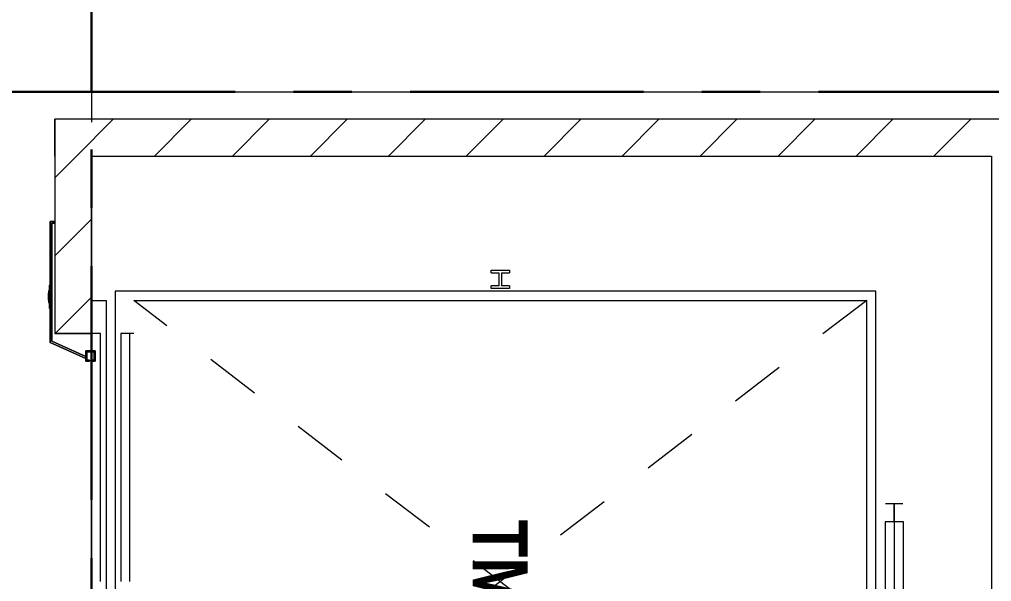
# Model space of a CAD drawing. Header units: millimetres. Extents: x -4000 to 187956, y -58990 to 162485.
# Drawn here: x 32608 to 37899, y 12785 to 15843 of the extents above; entities that cross this region are included whole.
import ezdxf

# ---------------------------------------------------------------- set-up
doc = ezdxf.new("R2010")
doc.units = ezdxf.units.MM
for name, pattern in [('Dash', [600, 300, -300]), ('Dash_2_', [635, 317.5, -317.5]), ('Grid Line', [2222.5, 1270, -317.5, 317.5, -317.5]), ('Grid Line 12_5mm', [2150, 1250, -300, 300, -300])]:
    doc.linetypes.add(name, pattern=pattern)
for name, color, linetype, lineweight in [('A-ANNO-NOTE', 131, 'Continuous', 9), ('A-DETL-GENF', 92, 'Continuous', 9), ('A-DOOR', 31, 'Continuous', 13), ('A-DOOR-HDLN', 31, 'Dash_2_', 13), ('A-WALL', 113, 'Continuous', 13), ('A-WALL-PATT', 111, 'Continuous', 13), ('S-GRID', 1, 'Continuous', 30)]:
    doc.layers.add(name, color=color, linetype=linetype, lineweight=lineweight)
doc.styles.add('Arial_B', font='arialbd.ttf', dxfattribs={"width": 0.8, "height": 300})
pattern_1 = [(45, (0, 0), (-212.132, 212.132), [])]

# ---------------------------------------------------------------- blocks, each defined once
blk = doc.blocks.new('VSC-THANG MÁY 2 - 2700-V705-0_000')
at = {"layer": 'A-DOOR', "lineweight": 9, "transparency": 33554534}
h = blk.add_hatch(color=256, dxfattribs=at)
h.paths.add_polyline_path([(1330.9, 85), (1330.9, 135), (1275, 135), (1275, 120), (1280, 120), (1280, 130), (1325.9, 130), (1325.9, 90), (1280, 90), (1280, 105), (1275, 105), (1275, 85)])
h.paths.add_polyline_path([(-1125, 120), (-1125, 135), (-1180.9, 135), (-1180.9, 85), (-1125, 85), (-1125, 105), (-1130, 105), (-1130, 90), (-1175.9, 90), (-1175.9, 130), (-1130, 130), (-1130, 120)])
at = {"layer": 'A-DOOR', "lineweight": 9}
h = blk.add_hatch(dxfattribs=at)
h.set_pattern_fill('FP_23', color=256, style=0, pattern_type=2)
h.set_pattern_definition([(135, (12859.95, -32885), (-449.013, -449.013), []), (135, (12859.95, -32726.25), (-898.026, 6e-14), []), (135, (12859.95, -33043.75), (-898.026, 6e-14), [])])
h.paths.add_polyline_path([(1275, 113), (1275, 115), (75, 115), (75, 113), (427.6, 113)])
h.paths.add_polyline_path([(74.2, 113), (74.2, 115), (-1125, 115), (-1125, 113), (-740.4, 113)])
at = {"layer": 'A-DETL-GENF', "color": 250}
for p, q in [((-1620, 2390), (-1605, 2390)), ((-1620, 2290), (-1620, 2390)), ((-1605, 2347.5), (-1605, 2390)), ((-1535, 2390), (-1535, 2347.5)), ((-1535, 2390), (-1520, 2390)), ((-1520, 2390), (-1520, 2290)), ((-1605, 2347.5), (-1535, 2347.5)), ((-1605, 2290), (-1605, 2332.5)), ((-1605, 2332.5), (-1535, 2332.5)), ((-1535, 2332.5), (-1535, 2290)), ((-1605, 2290), (-1620, 2290)), ((-1520, 2290), (-1535, 2290))]:
    blk.add_line(p, q, dxfattribs=at)
at = {"layer": 'A-DOOR', "lineweight": 9}
blk.add_line((1605, 4335), (-1455, 4335), dxfattribs=at)
at = {"layer": 'A-DOOR', "color": 5, "lineweight": 15}
for p, q in [((-1125, 135), (-1180.9, 135)), ((-1180.9, 135), (-1180.9, 85)), ((-1175.9, 90), (-1175.9, 130)), ((-1175.9, 130), (-1130, 130)), ((-1130, 130), (-1130, 120)), ((-1130, 120), (-1125, 120)), ((-1125, 120), (-1125, 135)), ((74.2, 115), (-1125, 115)), ((-1125, 115), (-1125, 113)), ((-1125, 113), (74.2, 113)), ((74.2, 113), (74.2, 115)), ((-1150.6, 85), (-1233, -100)), ((-1226.5, -110), (-1139.7, 85)), ((-1180.9, 85), (-1125, 85)), ((-1130, 90), (-1175.9, 90)), ((-1139.7, 85), (-1150.6, 85)), ((-1125, 105), (-1130, 105)), ((-1130, 105), (-1130, 90)), ((-1125, 85), (-1125, 105)), ((-1885, -85), (-1885, -110)), ((-1875, -100), (-1875, -85)), ((-1233, -100), (-1875, -100)), ((-1885, -110), (-1538.5, -110)), ((-1538.5, -110), (-1411.5, -110)), ((-1538.5, -110), (-1538.5, -113.2)), ((-1411.5, -113.2), (-1538.5, -113.2)), ((-1506.9, -116.3), (-1506.9, -118.5)), ((-1475.2, -116.3), (-1506.9, -116.3)), ((-1506.9, -118.5), (-1443.4, -118.5)), ((-1506.9, -118.5), (-1505.9, -118.5)), ((-1506.7, -113.2), (-1506.7, -116.3)), ((-1506.7, -116.3), (-1505.7, -116.3)), ((-1505.2, -113.2), (-1505.2, -114.8)), ((-1467, -116.3), (-1475, -116.3)), ((-1459.3, -116.3), (-1466.8, -116.3)), ((-1466.8, -116.3), (-1459.3, -116.3)), ((-1459.1, -116.3), (-1452.7, -116.3)), ((-1452.5, -116.3), (-1447.7, -116.3)), ((-1447.5, -116.3), (-1443.3, -116.3)), ((-1444.8, -114.8), (-1444.8, -113.2)), ((-1444.5, -118.5), (-1443.4, -118.5)), ((-1443.4, -118.5), (-1443.4, -116.3)), ((-1443.3, -116.3), (-1443.3, -113.2)), ((-1411.5, -113.2), (-1411.5, -110)), ((-1411.5, -110), (-1226.5, -110))]:
    blk.add_line(p, q, dxfattribs=at)
at = {"layer": 'A-DOOR', "color": 172, "lineweight": 15}
for p, q in [((-1180.9, 135), (-1125, 135)), ((-1180.9, 85), (-1180.9, 135)), ((-1130, 130), (-1175.9, 130)), ((-1175.9, 130), (-1175.9, 90)), ((-1130, 120), (-1130, 130)), ((-1125, 120), (-1130, 120)), ((-1125, 135), (-1125, 120)), ((-1150.6, 85), (-1180.9, 85)), ((-1175.9, 90), (-1130, 90)), ((-1125, 85), (-1139.7, 85)), ((-1130, 90), (-1130, 105)), ((-1130, 105), (-1125, 105)), ((-1125, 105), (-1125, 85))]:
    blk.add_line(p, q, dxfattribs=at)
at = {"layer": 'A-DOOR', "color": 171, "lineweight": 15}
for p, q in [((-1125, 115), (-1125, 113)), ((74.2, 115), (-1125, 115)), ((-1125, 113), (74.2, 113)), ((74.2, 115), (74.2, 113)), ((-1233, -100), (-1150.6, 85)), ((-1139.7, 85), (-1226.5, -110)), ((-1875, -85), (-1885, -85)), ((-1885, -110), (-1885, -85)), ((-1875, -85), (-1875, -100)), ((-1875, -100), (-1233, -100)), ((-1538.5, -110), (-1885, -110)), ((-1538.5, -113.2), (-1538.5, -110)), ((-1538.5, -110), (-1506.7, -110)), ((-1538.5, -113.2), (-1506.7, -113.2)), ((-1505.9, -116.3), (-1506.9, -116.3)), ((-1506.7, -110), (-1506.7, -113.2)), ((-1459.1, -110), (-1506.7, -110)), ((-1506.7, -113.2), (-1506.7, -116.3)), ((-1506.7, -116.3), (-1505.7, -116.3)), ((-1506.7, -116.3), (-1505.7, -116.3)), ((-1505.9, -118.5), (-1491.7, -118.5)), ((-1505.7, -116.3), (-1502.7, -116.3)), ((-1505.2, -110), (-1505.2, -113.2)), ((-1505.2, -114.8), (-1504.1, -114.8)), ((-1505.2, -114.8), (-1504.1, -114.8)), ((-1502.7, -114.8), (-1497.6, -114.8)), ((-1502.5, -116.3), (-1497.7, -116.3)), ((-1497.5, -116.3), (-1491.1, -116.3)), ((-1496.3, -114.8), (-1490.9, -114.8)), ((-1491.7, -118.5), (-1494.2, -118.5)), ((-1491.7, -118.5), (-1494.2, -118.5)), ((-1459.2, -118.5), (-1491.1, -118.5)), ((-1465.7, -118.5), (-1491.1, -118.5)), ((-1490.9, -116.3), (-1483.4, -116.3)), ((-1490.1, -114.8), (-1483.2, -114.8)), ((-1483.2, -116.3), (-1475.2, -116.3)), ((-1482.8, -114.8), (-1475, -114.8)), ((-1475, -114.8), (-1467.2, -114.8)), ((-1475, -116.3), (-1467, -116.3)), ((-1466.8, -114.8), (-1461, -114.8)), ((-1459.2, -118.5), (-1465.7, -118.5)), ((-1443.3, -110), (-1459.1, -110)), ((-1459.1, -114.8), (-1454.1, -114.8)), ((-1452.7, -116.3), (-1459.1, -116.3)), ((-1456.1, -118.5), (-1458.7, -118.5)), ((-1456.1, -118.5), (-1458.7, -118.5)), ((-1458.6, -118.5), (-1444.5, -118.5)), ((-1447.7, -116.3), (-1452.5, -116.3)), ((-1452.4, -114.8), (-1448.9, -114.8)), ((-1448.7, -114.8), (-1444.8, -114.8)), ((-1443.4, -116.3), (-1447.4, -116.3)), ((-1445.9, -114.8), (-1444.8, -114.8)), ((-1444.8, -113.2), (-1444.8, -110)), ((-1443.4, -116.3), (-1444.5, -116.3)), ((-1444.3, -116.3), (-1443.3, -116.3)), ((-1444.3, -116.3), (-1443.3, -116.3)), ((-1443.3, -113.2), (-1443.3, -110)), ((-1443.3, -116.3), (-1443.3, -113.2)), ((-1443.3, -110), (-1411.5, -110)), ((-1443.3, -113.2), (-1411.5, -113.2)), ((-1411.5, -113.2), (-1411.5, -110)), ((-1226.5, -110), (-1411.5, -110))]:
    blk.add_line(p, q, dxfattribs=at)
at = {"layer": 'A-DOOR', "color": 175, "lineweight": 15}
for p, q in [((-1139.7, 85), (-1150.6, 85)), ((-1150.6, 85), (-1139.7, 85))]:
    blk.add_line(p, q, dxfattribs=at)
at = {"layer": 'A-DOOR', "color": 161, "lineweight": 15}
for p, q in [((-1885, -85), (-1875, -85)), ((-1506.7, -110), (-1538.5, -110)), ((-1506.7, -110), (-1538.5, -110)), ((-1506.7, -110), (-1506.7, -113.2)), ((-1505.7, -110), (-1506.7, -110)), ((-1505.7, -110), (-1506.7, -110)), ((-1506.7, -113.2), (-1506.7, -116.3)), ((-1506.7, -116.3), (-1505.7, -116.3)), ((-1506.7, -116.3), (-1505.7, -116.3)), ((-1504.1, -110), (-1505.2, -110)), ((-1497.6, -110), (-1505.2, -110)), ((-1505.2, -110), (-1497.6, -110)), ((-1505.2, -110), (-1504.1, -110)), ((-1505.2, -113.2), (-1505.2, -114.8)), ((-1505.2, -113.2), (-1505.2, -114.8)), ((-1502.9, -116.3), (-1505.2, -116.3)), ((-1502.9, -116.3), (-1505.2, -116.3)), ((-1502.7, -114.8), (-1497.6, -114.8)), ((-1497.8, -116.3), (-1502.7, -116.3)), ((-1497.8, -116.3), (-1502.7, -116.3)), ((-1490.9, -110), (-1496.3, -110)), ((-1496.3, -110), (-1490.9, -110)), ((-1496.3, -114.8), (-1490.9, -114.8)), ((-1491.8, -116.3), (-1496.3, -116.3)), ((-1491.1, -116.3), (-1496.3, -116.3)), ((-1494.2, -116.3), (-1491.7, -116.3)), ((-1494.2, -116.3), (-1491.7, -116.3)), ((-1491.1, -118.5), (-1459.3, -118.5)), ((-1491, -116.3), (-1483.5, -116.3)), ((-1491, -116.3), (-1483.5, -116.3)), ((-1483.2, -110), (-1490.1, -110)), ((-1490.1, -110), (-1483.2, -110)), ((-1490.1, -114.8), (-1483.2, -114.8)), ((-1483.4, -116.3), (-1490.1, -116.3)), ((-1483.3, -116.3), (-1475.2, -116.3)), ((-1483.3, -116.3), (-1475.2, -116.3)), ((-1467.2, -110), (-1482.8, -110)), ((-1482.8, -110), (-1467.2, -110)), ((-1482.8, -114.8), (-1480.4, -114.8)), ((-1475.2, -116.3), (-1482.8, -116.3)), ((-1480.4, -114.8), (-1480.4, -113.2)), ((-1479.2, -114.8), (-1480.4, -114.8)), ((-1480.4, -114.8), (-1479.2, -114.8)), ((-1479.2, -114.8), (-1479.2, -113.2)), ((-1477.5, -114.8), (-1479.2, -114.8)), ((-1479.2, -114.8), (-1477.5, -114.8)), ((-1477.5, -114.4), (-1477.5, -113.2)), ((-1477.5, -114.4), (-1477.5, -113.2)), ((-1477.5, -114.4), (-1477.5, -113.2)), ((-1472.5, -114.8), (-1477.1, -114.8)), ((-1477.1, -114.8), (-1472.5, -114.8)), ((-1475, -116.3), (-1466.9, -116.3)), ((-1475, -116.3), (-1466.9, -116.3)), ((-1467.2, -116.3), (-1475, -116.3)), ((-1472.5, -113.2), (-1472.5, -114.8)), ((-1472.5, -114.8), (-1472.5, -113.2)), ((-1472.5, -114.8), (-1472.5, -113.2)), ((-1472.5, -114.8), (-1470.8, -114.8)), ((-1470.8, -114.8), (-1472.5, -114.8)), ((-1470.8, -114.8), (-1470.8, -113.3)), ((-1470.8, -114.8), (-1469.6, -114.8)), ((-1469.6, -114.8), (-1470.8, -114.8)), ((-1468.8, -114.8), (-1467.2, -114.8)), ((-1459.9, -110), (-1466.8, -110)), ((-1466.8, -110), (-1459.9, -110)), ((-1466.8, -114.8), (-1461, -114.8)), ((-1459.9, -116.3), (-1466.8, -116.3)), ((-1465.7, -116.3), (-1459.2, -116.3)), ((-1465.7, -116.3), (-1459.2, -116.3)), ((-1453.7, -110), (-1459.1, -110)), ((-1459.1, -110), (-1453.7, -110)), ((-1459.1, -114.8), (-1454.1, -114.8)), ((-1453.7, -116.3), (-1459.1, -116.3)), ((-1458.7, -116.3), (-1456.1, -116.3)), ((-1458.7, -116.3), (-1456.1, -116.3)), ((-1453.7, -116.3), (-1458.6, -116.3)), ((-1444.8, -110), (-1452.4, -110)), ((-1452.4, -110), (-1444.8, -110)), ((-1452.4, -114.8), (-1448.9, -114.8)), ((-1447.5, -116.3), (-1452.4, -116.3)), ((-1447.5, -116.3), (-1452.4, -116.3)), ((-1448.7, -114.8), (-1445.9, -114.8)), ((-1444.8, -116.3), (-1447.3, -116.3)), ((-1444.8, -116.3), (-1447.3, -116.3)), ((-1444.8, -110), (-1445.9, -110)), ((-1445.9, -110), (-1444.8, -110)), ((-1444.8, -114.8), (-1444.8, -113.2)), ((-1444.8, -114.8), (-1444.8, -113.2)), ((-1443.3, -110), (-1444.3, -110)), ((-1443.3, -110), (-1444.3, -110)), ((-1444.3, -116.3), (-1443.3, -116.3)), ((-1444.3, -116.3), (-1443.3, -116.3)), ((-1443.3, -113.2), (-1443.3, -110)), ((-1443.3, -116.3), (-1443.3, -113.2)), ((-1411.5, -110), (-1443.3, -110)), ((-1411.5, -110), (-1443.3, -110))]:
    blk.add_line(p, q, dxfattribs=at)
at = {"layer": 'A-DOOR', "color": 151, "lineweight": 15}
for p, q in [((-1505.7, -110), (-1506.7, -110)), ((-1506.7, -110), (-1506.7, -113.2)), ((-1505.7, -110), (-1506.7, -110)), ((-1506.7, -116.3), (-1505.7, -116.3)), ((-1505.2, -111), (-1505.2, -113.2)), ((-1505.2, -111), (-1505.2, -113.2)), ((-1505.2, -114.8), (-1504.1, -114.8)), ((-1505.2, -114.8), (-1504.1, -114.8)), ((-1505.2, -114.8), (-1504.1, -114.8)), ((-1505.2, -114.8), (-1504.1, -114.8)), ((-1502.7, -116.3), (-1504.4, -116.3)), ((-1504.4, -116.3), (-1502.7, -116.3)), ((-1504.4, -116.3), (-1502.7, -116.3)), ((-1501.1, -110), (-1504.1, -110)), ((-1504.1, -110), (-1501.1, -110)), ((-1497.6, -116.3), (-1502.5, -116.3)), ((-1502.5, -116.3), (-1497.7, -116.3)), ((-1502.5, -116.3), (-1497.7, -116.3)), ((-1497.6, -110), (-1501.1, -110)), ((-1501.1, -110), (-1497.6, -110)), ((-1491.7, -116.3), (-1496.4, -116.3)), ((-1496.4, -116.3), (-1491.8, -116.3)), ((-1496.4, -116.3), (-1491.8, -116.3)), ((-1490.9, -110), (-1496.3, -110)), ((-1496.3, -110), (-1490.9, -110)), ((-1483.2, -110), (-1490.1, -110)), ((-1490.1, -110), (-1483.2, -110)), ((-1483.4, -116.3), (-1490.1, -116.3)), ((-1480.4, -110), (-1482.8, -110)), ((-1482.8, -110), (-1480.4, -110)), ((-1475.2, -116.3), (-1482.8, -116.3)), ((-1479.2, -110), (-1480.4, -110)), ((-1480.4, -110), (-1479.2, -110)), ((-1480.4, -111.5), (-1480.4, -110)), ((-1479.2, -110), (-1480.4, -110)), ((-1480.4, -110), (-1479.2, -110)), ((-1480.4, -111.5), (-1480.4, -110)), ((-1479.2, -113.2), (-1480.4, -113.2)), ((-1480.4, -113.2), (-1479.2, -113.2)), ((-1480.4, -114.8), (-1479.3, -114.8)), ((-1477.5, -110), (-1479.2, -110)), ((-1479.2, -110), (-1477.5, -110)), ((-1479.2, -112.2), (-1479.2, -110)), ((-1477.5, -110), (-1479.2, -110)), ((-1479.2, -110), (-1477.5, -110)), ((-1479.2, -112.2), (-1479.2, -110)), ((-1477.6, -113.2), (-1479.1, -113.2)), ((-1479.1, -113.2), (-1477.6, -113.2)), ((-1478.8, -114.8), (-1478.8, -113.4)), ((-1477.5, -114.8), (-1478.8, -114.8)), ((-1478.8, -114.8), (-1477.5, -114.8)), ((-1472.5, -110), (-1477.5, -110)), ((-1477.5, -110), (-1472.5, -110)), ((-1477.5, -113.2), (-1477.5, -110)), ((-1477.5, -113.2), (-1477.5, -110)), ((-1477.5, -113.2), (-1477.5, -110)), ((-1472.5, -110), (-1477.5, -110)), ((-1477.5, -110), (-1472.5, -110)), ((-1477.5, -113.2), (-1477.5, -110)), ((-1477.5, -113.2), (-1477.5, -110)), ((-1477.5, -113.2), (-1477.5, -110)), ((-1477.5, -114.4), (-1477.5, -113.2)), ((-1472.5, -113.2), (-1477.5, -113.2)), ((-1477.5, -113.2), (-1472.5, -113.2)), ((-1477.1, -114.8), (-1475, -114.8)), ((-1475, -114.8), (-1472.5, -114.8)), ((-1467.2, -116.3), (-1475, -116.3)), ((-1472.5, -110), (-1470.8, -110)), ((-1470.8, -110), (-1472.5, -110)), ((-1472.5, -110), (-1472.5, -111.5)), ((-1472.5, -111.5), (-1472.5, -110)), ((-1472.5, -111.5), (-1472.5, -110)), ((-1472.5, -110), (-1470.8, -110)), ((-1470.8, -110), (-1472.5, -110)), ((-1472.5, -110), (-1472.5, -111.5)), ((-1472.5, -111.5), (-1472.5, -110)), ((-1472.5, -111.5), (-1472.5, -110)), ((-1472.5, -111.9), (-1472.5, -113.2)), ((-1472.5, -113.2), (-1472.5, -111.9)), ((-1472.5, -113.2), (-1472.5, -111.9)), ((-1472.5, -111.9), (-1472.5, -113.2)), ((-1472.5, -113.2), (-1472.5, -111.9)), ((-1472.5, -113.2), (-1472.5, -111.9)), ((-1472.5, -114.8), (-1472.5, -113.2)), ((-1472.5, -113.2), (-1470.9, -113.2)), ((-1470.9, -113.2), (-1472.5, -113.2)), ((-1472.5, -114.8), (-1471.2, -114.8)), ((-1471.2, -114.8), (-1472.5, -114.8)), ((-1471.2, -114.8), (-1471.2, -113.2)), ((-1470.8, -110), (-1469.6, -110)), ((-1469.6, -110), (-1470.8, -110)), ((-1470.8, -112.6), (-1470.8, -110)), ((-1470.8, -110), (-1469.6, -110)), ((-1469.6, -110), (-1470.8, -110)), ((-1470.8, -112.6), (-1470.8, -110)), ((-1470.7, -114.8), (-1469.6, -114.8)), ((-1467.2, -110), (-1469.6, -110)), ((-1469.6, -113.2), (-1469.6, -110)), ((-1469.6, -113.2), (-1469.6, -110)), ((-1469.6, -110), (-1467.2, -110)), ((-1459.9, -110), (-1466.8, -110)), ((-1466.8, -110), (-1459.9, -110)), ((-1459.9, -116.3), (-1465.6, -116.3)), ((-1453.7, -110), (-1459.1, -110)), ((-1459.1, -110), (-1453.7, -110)), ((-1453.6, -116.3), (-1458.6, -116.3)), ((-1458.6, -116.3), (-1453.6, -116.3)), ((-1458.6, -116.3), (-1453.6, -116.3)), ((-1447.7, -116.3), (-1452.5, -116.3)), ((-1452.5, -116.3), (-1447.7, -116.3)), ((-1452.5, -116.3), (-1447.7, -116.3)), ((-1448.9, -110), (-1452.4, -110)), ((-1452.4, -110), (-1448.9, -110)), ((-1445.9, -110), (-1448.9, -110)), ((-1448.9, -110), (-1445.9, -110)), ((-1447.5, -116.3), (-1445.6, -116.3)), ((-1447.5, -116.3), (-1445.6, -116.3)), ((-1445.6, -116.3), (-1447.4, -116.3)), ((-1445.9, -114.8), (-1444.8, -114.8)), ((-1445.9, -114.8), (-1444.8, -114.8)), ((-1445.9, -114.8), (-1444.8, -114.8)), ((-1445.9, -114.8), (-1444.8, -114.8)), ((-1444.8, -113.2), (-1444.8, -110)), ((-1444.8, -113.2), (-1444.8, -110)), ((-1443.3, -110), (-1444.3, -110)), ((-1443.3, -110), (-1444.3, -110)), ((-1444.3, -116.3), (-1443.3, -116.3)), ((-1443.3, -113.2), (-1443.3, -110))]:
    blk.add_line(p, q, dxfattribs=at)
at = {"layer": 'A-DOOR', "color": 255, "lineweight": 15}
for p, q in [((-1505.7, -110), (-1506.7, -110)), ((-1504.1, -110), (-1505.2, -110)), ((-1504.1, -110), (-1505.2, -110)), ((-1504.1, -110), (-1505.2, -110)), ((-1504.1, -110), (-1505.2, -110)), ((-1505.2, -110), (-1504.1, -110)), ((-1505.2, -110), (-1504.1, -110)), ((-1505.2, -113.2), (-1505.2, -114.8)), ((-1504.1, -116.3), (-1505.2, -116.3)), ((-1504.1, -116.3), (-1505.2, -116.3)), ((-1502.5, -110), (-1504.4, -110)), ((-1502.5, -110), (-1504.4, -110)), ((-1502.9, -116.3), (-1504.1, -116.3)), ((-1502.9, -116.3), (-1504.1, -116.3)), ((-1501.1, -116.3), (-1502.7, -116.3)), ((-1497.8, -116.3), (-1502.7, -116.3)), ((-1497.5, -110), (-1502.5, -110)), ((-1497.5, -110), (-1502.5, -110)), ((-1501.1, -114.8), (-1497.7, -114.8)), ((-1501.1, -114.8), (-1497.7, -114.8)), ((-1497.8, -116.3), (-1501.1, -116.3)), ((-1490.9, -110), (-1496.4, -110)), ((-1490.9, -110), (-1496.4, -110)), ((-1496.3, -114.8), (-1492.7, -114.8)), ((-1496.3, -114.8), (-1492.7, -114.8)), ((-1491.8, -116.3), (-1496.3, -116.3)), ((-1495.6, -116.3), (-1495.6, -114.8)), ((-1491.7, -116.3), (-1495.6, -116.3)), ((-1483.2, -110), (-1490.1, -110)), ((-1483.2, -110), (-1490.1, -110)), ((-1490.1, -114.8), (-1485.2, -114.8)), ((-1490.1, -114.8), (-1485.2, -114.8)), ((-1483.4, -116.3), (-1490.1, -116.3)), ((-1490.1, -116.3), (-1483.4, -116.3)), ((-1490.1, -116.3), (-1483.4, -116.3)), ((-1484.7, -114.8), (-1483.2, -114.8)), ((-1484.7, -114.8), (-1483.2, -114.8)), ((-1480.4, -110), (-1482.8, -110)), ((-1480.4, -110), (-1482.8, -110)), ((-1482.8, -114.8), (-1480.4, -114.8)), ((-1482.8, -114.8), (-1480.4, -114.8)), ((-1475.2, -116.3), (-1482.8, -116.3)), ((-1482.8, -116.3), (-1475.2, -116.3)), ((-1482.8, -116.3), (-1475.2, -116.3)), ((-1477.5, -110), (-1478.8, -110)), ((-1478.8, -110), (-1477.5, -110)), ((-1478.8, -112.5), (-1478.8, -110)), ((-1477.5, -110), (-1478.8, -110)), ((-1478.8, -110), (-1477.5, -110)), ((-1478.8, -112.5), (-1478.8, -110)), ((-1477.5, -114.8), (-1478.8, -114.8)), ((-1478.8, -114.8), (-1477.5, -114.8)), ((-1477.5, -113.2), (-1477.5, -110)), ((-1477.5, -113.2), (-1477.5, -110)), ((-1477.5, -114.4), (-1477.5, -113.2)), ((-1475, -114.8), (-1475, -116.3)), ((-1467.2, -116.3), (-1475, -116.3)), ((-1475, -116.3), (-1467.2, -116.3)), ((-1475, -116.3), (-1467.2, -116.3)), ((-1472.5, -110), (-1471.2, -110)), ((-1471.2, -110), (-1472.5, -110)), ((-1472.5, -111.5), (-1472.5, -110)), ((-1472.5, -110), (-1471.2, -110)), ((-1471.2, -110), (-1472.5, -110)), ((-1472.5, -111.5), (-1472.5, -110)), ((-1472.5, -113.2), (-1472.5, -111.9)), ((-1472.5, -113.2), (-1472.5, -111.9)), ((-1472.5, -114.8), (-1472.5, -113.2)), ((-1472.5, -113.2), (-1471.2, -113.2)), ((-1471.2, -113.2), (-1472.5, -113.2)), ((-1472.5, -114.8), (-1471.2, -114.8)), ((-1471.2, -114.8), (-1472.5, -114.8)), ((-1471.2, -112.3), (-1471.2, -110)), ((-1471.2, -112.3), (-1471.2, -110)), ((-1467.2, -110), (-1469.6, -110)), ((-1467.2, -110), (-1469.6, -110)), ((-1468.8, -114.8), (-1467.2, -114.8)), ((-1468.8, -114.8), (-1467.2, -114.8)), ((-1459.9, -110), (-1466.8, -110)), ((-1459.9, -110), (-1466.8, -110)), ((-1466.8, -114.8), (-1461.7, -114.8)), ((-1466.8, -114.8), (-1461.7, -114.8)), ((-1459.9, -116.3), (-1465.6, -116.3)), ((-1465.6, -116.3), (-1459.9, -116.3)), ((-1465.6, -116.3), (-1459.9, -116.3)), ((-1453.6, -110), (-1459.1, -110)), ((-1453.6, -110), (-1459.1, -110)), ((-1459.1, -114.8), (-1455.1, -114.8)), ((-1459.1, -114.8), (-1455.1, -114.8)), ((-1454.4, -116.3), (-1458.7, -116.3)), ((-1453.7, -116.3), (-1458.6, -116.3)), ((-1447.5, -110), (-1452.5, -110)), ((-1445.6, -110), (-1452.5, -110)), ((-1452.4, -114.8), (-1448.9, -114.8)), ((-1452.4, -114.8), (-1448.9, -114.8)), ((-1448.9, -116.3), (-1452.4, -116.3)), ((-1448.9, -116.3), (-1452.4, -116.3)), ((-1447.5, -116.3), (-1448.9, -116.3)), ((-1447.5, -116.3), (-1448.9, -116.3)), ((-1448.7, -114.8), (-1447.3, -114.8)), ((-1448.7, -114.8), (-1447.3, -114.8)), ((-1445.6, -110), (-1447.5, -110)), ((-1445.9, -116.3), (-1447.3, -116.3)), ((-1445.9, -116.3), (-1447.3, -116.3)), ((-1444.8, -110), (-1445.9, -110)), ((-1444.8, -110), (-1445.9, -110)), ((-1444.8, -110), (-1445.9, -110)), ((-1444.8, -110), (-1445.9, -110)), ((-1445.9, -110), (-1444.8, -110)), ((-1445.9, -110), (-1444.8, -110)), ((-1444.8, -116.3), (-1445.9, -116.3)), ((-1444.8, -116.3), (-1445.9, -116.3)), ((-1444.8, -114.8), (-1444.8, -113.2)), ((-1443.3, -110), (-1444.3, -110))]:
    blk.add_line(p, q, dxfattribs=at)
at = {"layer": 'A-DOOR', "color": 90, "lineweight": 15}
for p, q in [((-1504.1, -110), (-1505.2, -110)), ((-1504.1, -110), (-1505.2, -110)), ((-1505.2, -110), (-1504.1, -110)), ((-1505.2, -110), (-1504.1, -110)), ((-1505.2, -111), (-1505.2, -113.2)), ((-1505.2, -114.8), (-1504.1, -114.8)), ((-1505.2, -114.8), (-1504.1, -114.8)), ((-1504.1, -116.3), (-1505.2, -116.3)), ((-1504.1, -116.3), (-1505.2, -116.3)), ((-1502.5, -110), (-1504.4, -110)), ((-1502.5, -110), (-1504.4, -110)), ((-1502.5, -110), (-1504.4, -110)), ((-1504.4, -116.3), (-1502.7, -116.3)), ((-1504.4, -116.3), (-1502.7, -116.3)), ((-1504.4, -116.3), (-1502.7, -116.3)), ((-1497.5, -110), (-1504.1, -110)), ((-1501.1, -110), (-1504.1, -110)), ((-1501.1, -110), (-1504.1, -110)), ((-1501.1, -110), (-1504.1, -110)), ((-1501.1, -110), (-1504.1, -110)), ((-1504.1, -110), (-1501.1, -110)), ((-1504.1, -110), (-1501.1, -110)), ((-1501.1, -110), (-1504.1, -110)), ((-1501.1, -110), (-1504.1, -110)), ((-1504.1, -110), (-1501.1, -110)), ((-1504.1, -110), (-1501.1, -110)), ((-1504.1, -110), (-1501.1, -110)), ((-1497.5, -110), (-1504.1, -110)), ((-1504.1, -113.2), (-1502.6, -113.2)), ((-1502.9, -116.3), (-1504.1, -116.3)), ((-1502.9, -116.3), (-1504.1, -116.3)), ((-1501.1, -116.3), (-1502.7, -116.3)), ((-1501.1, -116.3), (-1502.7, -116.3)), ((-1497.5, -110), (-1502.5, -110)), ((-1497.5, -110), (-1502.5, -110)), ((-1497.5, -110), (-1502.5, -110)), ((-1502.5, -116.3), (-1497.7, -116.3)), ((-1502.5, -116.3), (-1497.7, -116.3)), ((-1502.5, -116.3), (-1497.7, -116.3)), ((-1497.6, -110), (-1501.1, -110)), ((-1497.6, -110), (-1501.1, -110)), ((-1497.6, -110), (-1501.1, -110)), ((-1497.6, -110), (-1501.1, -110)), ((-1501.1, -110), (-1497.6, -110)), ((-1501.1, -110), (-1497.6, -110)), ((-1497.6, -110), (-1501.1, -110)), ((-1497.6, -110), (-1501.1, -110)), ((-1501.1, -110), (-1497.6, -110)), ((-1501.1, -110), (-1497.6, -110)), ((-1501.1, -110), (-1497.5, -110)), ((-1501.1, -114.8), (-1497.7, -114.8)), ((-1501.1, -114.8), (-1497.7, -114.8)), ((-1501.1, -114.8), (-1497.7, -114.8)), ((-1501.1, -114.8), (-1497.7, -114.8)), ((-1497.8, -116.3), (-1501.1, -116.3)), ((-1497.8, -116.3), (-1501.1, -116.3)), ((-1500, -113.2), (-1498.7, -113.2)), ((-1490.9, -110), (-1496.4, -110)), ((-1490.9, -110), (-1496.4, -110)), ((-1490.9, -110), (-1496.4, -110)), ((-1490.9, -110), (-1496.3, -110)), ((-1490.9, -110), (-1496.3, -110)), ((-1490.9, -110), (-1496.3, -110)), ((-1490.9, -110), (-1496.3, -110)), ((-1490.9, -110), (-1496.3, -110)), ((-1496.3, -110), (-1490.9, -110)), ((-1496.3, -110), (-1490.9, -110)), ((-1490.9, -110), (-1496.3, -110)), ((-1490.9, -110), (-1496.3, -110)), ((-1496.3, -110), (-1490.9, -110)), ((-1496.3, -110), (-1490.9, -110)), ((-1496.3, -110), (-1490.9, -110)), ((-1490.9, -110), (-1496.3, -110)), ((-1495.8, -116.3), (-1491.8, -116.3)), ((-1495.8, -116.3), (-1491.8, -116.3)), ((-1495.8, -116.3), (-1491.8, -116.3)), ((-1495.7, -114.8), (-1492.7, -114.8)), ((-1495.7, -114.8), (-1492.7, -114.8)), ((-1495.7, -114.8), (-1492.7, -114.8)), ((-1495.7, -114.8), (-1492.7, -114.8)), ((-1491.8, -116.3), (-1495.7, -116.3)), ((-1491.8, -116.3), (-1495.7, -116.3)), ((-1491.8, -116.3), (-1495.7, -116.3)), ((-1495.6, -113.2), (-1494.2, -113.2)), ((-1494.2, -113.2), (-1495.6, -113.2)), ((-1495.6, -113.2), (-1494.2, -113.2)), ((-1495.6, -114.8), (-1495.6, -113.2)), ((-1494.2, -113.2), (-1495.6, -113.2)), ((-1495.6, -113.2), (-1494.2, -113.2)), ((-1495.6, -114.8), (-1495.6, -113.2)), ((-1495.6, -116.3), (-1495.6, -114.8)), ((-1491.7, -116.3), (-1495.6, -116.3)), ((-1495.6, -116.3), (-1491.7, -116.3)), ((-1495.6, -116.3), (-1491.7, -116.3)), ((-1492.2, -113.2), (-1490.9, -113.2)), ((-1490.9, -113.2), (-1492.2, -113.2)), ((-1492.2, -113.2), (-1490.9, -113.2)), ((-1490.9, -113.2), (-1492.2, -113.2)), ((-1492.2, -113.2), (-1490.9, -113.2)), ((-1483.2, -110), (-1490.1, -110)), ((-1483.2, -110), (-1490.1, -110)), ((-1483.2, -110), (-1490.1, -110)), ((-1483.2, -110), (-1490.1, -110)), ((-1483.2, -110), (-1490.1, -110)), ((-1483.2, -110), (-1490.1, -110)), ((-1490.1, -110), (-1483.2, -110)), ((-1490.1, -110), (-1483.2, -110)), ((-1483.2, -110), (-1490.1, -110)), ((-1483.2, -110), (-1490.1, -110)), ((-1483.2, -110), (-1490.1, -110)), ((-1483.2, -110), (-1490.1, -110)), ((-1490.1, -110), (-1483.2, -110)), ((-1490.1, -110), (-1483.2, -110)), ((-1490.1, -110), (-1483.2, -110)), ((-1483.2, -110), (-1490.1, -110)), ((-1490.1, -113.2), (-1487, -113.2)), ((-1487, -113.2), (-1490.1, -113.2)), ((-1490.1, -113.2), (-1487, -113.2)), ((-1487, -113.2), (-1490.1, -113.2)), ((-1490.1, -113.2), (-1487, -113.2)), ((-1490.1, -114.8), (-1485.2, -114.8)), ((-1490.1, -114.8), (-1485.2, -114.8)), ((-1490.1, -114.8), (-1485.2, -114.8)), ((-1490.1, -114.8), (-1485.2, -114.8)), ((-1483.4, -116.3), (-1490.1, -116.3)), ((-1490.1, -116.3), (-1483.4, -116.3)), ((-1483.4, -116.3), (-1490.1, -116.3)), ((-1490.1, -116.3), (-1483.4, -116.3)), ((-1490.1, -116.3), (-1483.4, -116.3)), ((-1483.4, -116.3), (-1490.1, -116.3)), ((-1483.4, -116.3), (-1490.1, -116.3)), ((-1490.1, -116.3), (-1483.4, -116.3)), ((-1490.1, -116.3), (-1483.4, -116.3)), ((-1483.4, -116.3), (-1490.1, -116.3)), ((-1483.4, -116.3), (-1490.1, -116.3)), ((-1486.4, -113.2), (-1483.2, -113.2)), ((-1483.2, -113.2), (-1486.4, -113.2)), ((-1486.4, -113.2), (-1483.2, -113.2)), ((-1483.2, -113.2), (-1486.4, -113.2)), ((-1486.4, -113.2), (-1483.2, -113.2)), ((-1484.7, -114.8), (-1483.2, -114.8)), ((-1484.7, -114.8), (-1483.2, -114.8)), ((-1484.7, -114.8), (-1483.2, -114.8)), ((-1484.7, -114.8), (-1483.2, -114.8)), ((-1480.4, -110), (-1482.8, -110)), ((-1480.4, -110), (-1482.8, -110)), ((-1480.4, -110), (-1482.8, -110)), ((-1480.4, -110), (-1482.8, -110)), ((-1480.4, -110), (-1482.8, -110)), ((-1480.4, -110), (-1482.8, -110)), ((-1482.8, -110), (-1480.4, -110)), ((-1482.8, -110), (-1480.4, -110)), ((-1480.4, -110), (-1482.8, -110)), ((-1480.4, -110), (-1482.8, -110)), ((-1480.4, -110), (-1482.8, -110)), ((-1480.4, -110), (-1482.8, -110)), ((-1482.8, -110), (-1480.4, -110)), ((-1482.8, -110), (-1480.4, -110)), ((-1482.8, -110), (-1480.4, -110)), ((-1480.4, -110), (-1482.8, -110)), ((-1482.8, -113.2), (-1480.4, -113.2)), ((-1480.4, -113.2), (-1482.8, -113.2)), ((-1482.8, -113.2), (-1480.4, -113.2)), ((-1480.4, -113.2), (-1482.8, -113.2)), ((-1482.8, -113.2), (-1480.4, -113.2)), ((-1482.8, -114.8), (-1480.4, -114.8)), ((-1482.8, -114.8), (-1480.4, -114.8)), ((-1482.8, -114.8), (-1480.4, -114.8)), ((-1482.8, -114.8), (-1480.4, -114.8)), ((-1475.2, -116.3), (-1482.8, -116.3)), ((-1482.8, -116.3), (-1475.2, -116.3)), ((-1475.2, -116.3), (-1482.8, -116.3)), ((-1482.8, -116.3), (-1475.2, -116.3)), ((-1482.8, -116.3), (-1475.2, -116.3)), ((-1475.2, -116.3), (-1482.8, -116.3)), ((-1475.2, -116.3), (-1482.8, -116.3)), ((-1482.8, -116.3), (-1475.2, -116.3)), ((-1482.8, -116.3), (-1475.2, -116.3)), ((-1475.2, -116.3), (-1482.8, -116.3)), ((-1475.2, -116.3), (-1482.8, -116.3)), ((-1479.3, -110), (-1480.4, -110)), ((-1479.2, -110), (-1480.4, -110)), ((-1479.3, -110), (-1480.4, -110)), ((-1479.3, -110), (-1480.4, -110)), ((-1479.3, -110), (-1480.4, -110)), ((-1479.3, -110), (-1480.4, -110)), ((-1479.3, -110), (-1480.4, -110)), ((-1479.3, -110), (-1480.4, -110)), ((-1480.4, -110), (-1479.3, -110)), ((-1480.4, -110), (-1479.3, -110)), ((-1479.3, -110), (-1480.4, -110)), ((-1480.4, -110), (-1479.3, -110)), ((-1479.3, -110), (-1480.4, -110)), ((-1479.3, -110), (-1480.4, -110)), ((-1479.3, -110), (-1480.4, -110)), ((-1479.3, -110), (-1480.4, -110)), ((-1480.4, -110), (-1479.3, -110)), ((-1480.4, -110), (-1479.3, -110)), ((-1480.4, -110), (-1479.2, -110)), ((-1479.2, -110), (-1480.4, -110)), ((-1480.4, -113.2), (-1479.2, -113.2)), ((-1479.2, -113.2), (-1480.4, -113.2)), ((-1480.4, -113.2), (-1479.2, -113.2)), ((-1479.2, -113.2), (-1480.4, -113.2)), ((-1480.4, -113.2), (-1479.2, -113.2)), ((-1480.4, -114.8), (-1479.3, -114.8)), ((-1480.4, -114.8), (-1479.3, -114.8)), ((-1480.4, -114.8), (-1479.3, -114.8)), ((-1480.4, -114.8), (-1479.3, -114.8)), ((-1480.4, -114.8), (-1479.3, -114.8)), ((-1480.4, -114.8), (-1479.3, -114.8)), ((-1477.5, -110), (-1478.8, -110)), ((-1477.5, -110), (-1478.8, -110)), ((-1478.8, -110), (-1477.5, -110)), ((-1477.5, -110), (-1478.8, -110)), ((-1477.5, -110), (-1478.8, -110)), ((-1478.8, -110), (-1477.5, -110)), ((-1477.5, -110), (-1478.8, -110)), ((-1477.5, -110), (-1478.8, -110)), ((-1477.5, -110), (-1478.8, -110)), ((-1477.5, -110), (-1478.8, -110)), ((-1477.5, -110), (-1478.8, -110)), ((-1477.5, -110), (-1478.8, -110)), ((-1478.8, -110), (-1477.5, -110)), ((-1478.8, -110), (-1477.5, -110)), ((-1477.5, -110), (-1478.8, -110)), ((-1478.8, -110), (-1477.5, -110)), ((-1477.5, -110), (-1478.8, -110)), ((-1477.5, -110), (-1478.8, -110)), ((-1477.5, -110), (-1478.8, -110)), ((-1477.5, -110), (-1478.8, -110)), ((-1478.8, -110), (-1477.5, -110)), ((-1478.8, -110), (-1477.5, -110)), ((-1478.8, -110), (-1477.5, -110)), ((-1477.5, -110), (-1478.8, -110)), ((-1478.8, -114.8), (-1477.5, -114.8)), ((-1478.8, -114.8), (-1477.5, -114.8)), ((-1478.8, -114.8), (-1477.5, -114.8)), ((-1478.8, -114.8), (-1477.5, -114.8)), ((-1478.8, -114.8), (-1477.5, -114.8)), ((-1478.8, -114.8), (-1477.5, -114.8)), ((-1478.8, -114.8), (-1477.5, -114.8)), ((-1475, -110), (-1477.5, -110)), ((-1477.5, -113.2), (-1477.5, -110)), ((-1477.5, -113.2), (-1477.5, -110)), ((-1472.5, -110), (-1477.5, -110)), ((-1477.5, -113.2), (-1477.5, -110)), ((-1477.5, -113.2), (-1477.5, -110)), ((-1475, -110), (-1477.5, -110)), ((-1475, -110), (-1477.5, -110)), ((-1475, -110), (-1477.5, -110)), ((-1475, -110), (-1477.5, -110)), ((-1475, -110), (-1477.5, -110)), ((-1475, -110), (-1477.5, -110)), ((-1477.5, -110), (-1475, -110)), ((-1477.5, -110), (-1475, -110)), ((-1475, -110), (-1477.5, -110)), ((-1477.5, -110), (-1475, -110)), ((-1475, -110), (-1477.5, -110)), ((-1475, -110), (-1477.5, -110)), ((-1475, -110), (-1477.5, -110)), ((-1475, -110), (-1477.5, -110)), ((-1477.5, -110), (-1475, -110)), ((-1477.5, -110), (-1475, -110)), ((-1477.5, -110), (-1472.5, -110)), ((-1472.5, -110), (-1477.5, -110)), ((-1477.5, -114.4), (-1477.5, -113.2)), ((-1477.5, -113.2), (-1472.5, -113.2)), ((-1475, -113.2), (-1477.5, -113.2)), ((-1477.5, -113.2), (-1472.5, -113.2)), ((-1472.5, -113.2), (-1477.5, -113.2)), ((-1477.5, -113.2), (-1475, -113.2)), ((-1477, -114.8), (-1475, -114.8)), ((-1477, -114.8), (-1475, -114.8)), ((-1477, -114.8), (-1475, -114.8)), ((-1477, -114.8), (-1475, -114.8)), ((-1477, -114.8), (-1475, -114.8)), ((-1477, -114.8), (-1472.5, -114.8)), ((-1472.5, -110), (-1475, -110)), ((-1472.5, -110), (-1475, -110)), ((-1472.5, -110), (-1475, -110)), ((-1472.5, -110), (-1475, -110)), ((-1472.5, -110), (-1475, -110)), ((-1472.5, -110), (-1475, -110)), ((-1472.5, -110), (-1475, -110)), ((-1475, -110), (-1472.5, -110)), ((-1475, -110), (-1472.5, -110)), ((-1472.5, -110), (-1475, -110)), ((-1475, -110), (-1472.5, -110)), ((-1472.5, -110), (-1475, -110)), ((-1472.5, -110), (-1475, -110)), ((-1472.5, -110), (-1475, -110)), ((-1472.5, -110), (-1475, -110)), ((-1475, -110), (-1472.5, -110)), ((-1475, -110), (-1472.5, -110)), ((-1472.5, -113.2), (-1475, -113.2)), ((-1475, -113.2), (-1475, -114.8)), ((-1475, -113.2), (-1472.5, -113.2)), ((-1475, -113.2), (-1475, -114.8)), ((-1475, -114.8), (-1475, -116.3)), ((-1475, -114.8), (-1472.5, -114.8)), ((-1475, -114.8), (-1472.5, -114.8)), ((-1475, -114.8), (-1472.5, -114.8)), ((-1475, -114.8), (-1472.5, -114.8)), ((-1475, -114.8), (-1472.5, -114.8)), ((-1475, -116.3), (-1467.2, -116.3)), ((-1467.2, -116.3), (-1475, -116.3)), ((-1475, -116.3), (-1467.2, -116.3)), ((-1467.2, -116.3), (-1475, -116.3)), ((-1475, -116.3), (-1467.2, -116.3)), ((-1467.2, -116.3), (-1475, -116.3)), ((-1467.2, -116.3), (-1475, -116.3)), ((-1475, -116.3), (-1467.2, -116.3)), ((-1475, -116.3), (-1467.2, -116.3)), ((-1467.2, -116.3), (-1475, -116.3)), ((-1467.2, -116.3), (-1475, -116.3)), ((-1471.2, -110), (-1472.5, -110)), ((-1472.5, -110), (-1471.2, -110)), ((-1471.2, -110), (-1472.5, -110)), ((-1472.5, -111.5), (-1472.5, -110)), ((-1472.5, -111.5), (-1472.5, -110)), ((-1471.2, -110), (-1472.5, -110)), ((-1472.5, -110), (-1471.2, -110)), ((-1471.2, -110), (-1472.5, -110)), ((-1472.5, -111.5), (-1472.5, -110)), ((-1472.5, -111.5), (-1472.5, -110)), ((-1471.2, -110), (-1472.5, -110)), ((-1471.2, -110), (-1472.5, -110)), ((-1471.2, -110), (-1472.5, -110)), ((-1471.2, -110), (-1472.5, -110)), ((-1471.2, -110), (-1472.5, -110)), ((-1471.2, -110), (-1472.5, -110)), ((-1472.5, -110), (-1471.2, -110)), ((-1472.5, -110), (-1471.2, -110)), ((-1471.2, -110), (-1472.5, -110)), ((-1472.5, -110), (-1471.2, -110)), ((-1471.2, -110), (-1472.5, -110)), ((-1471.2, -110), (-1472.5, -110)), ((-1471.2, -110), (-1472.5, -110)), ((-1471.2, -110), (-1472.5, -110)), ((-1472.5, -110), (-1471.2, -110)), ((-1472.5, -110), (-1471.2, -110)), ((-1472.5, -110), (-1471.2, -110)), ((-1471.2, -110), (-1472.5, -110)), ((-1472.5, -113.2), (-1472.5, -111.9)), ((-1472.5, -113.2), (-1472.5, -111.9)), ((-1472.5, -113.2), (-1472.5, -111.9)), ((-1472.5, -113.2), (-1472.5, -111.9)), ((-1472.5, -114.8), (-1472.5, -113.2)), ((-1472.5, -113.2), (-1471.2, -113.2)), ((-1472.5, -113.2), (-1471.2, -113.2)), ((-1471.2, -113.2), (-1472.5, -113.2)), ((-1472.5, -113.2), (-1471.2, -113.2)), ((-1471.2, -113.2), (-1472.5, -113.2)), ((-1472.5, -113.2), (-1471.2, -113.2)), ((-1471.2, -113.2), (-1472.5, -113.2)), ((-1472.5, -114.8), (-1471.2, -114.8)), ((-1472.5, -114.8), (-1471.2, -114.8)), ((-1472.5, -114.8), (-1471.2, -114.8)), ((-1472.5, -114.8), (-1471.2, -114.8)), ((-1472.5, -114.8), (-1471.2, -114.8)), ((-1472.5, -114.8), (-1471.2, -114.8)), ((-1472.5, -114.8), (-1471.2, -114.8)), ((-1469.6, -110), (-1470.8, -110)), ((-1470.8, -110), (-1469.6, -110)), ((-1469.6, -110), (-1470.8, -110)), ((-1469.6, -110), (-1470.7, -110)), ((-1469.6, -110), (-1470.7, -110)), ((-1469.6, -110), (-1470.7, -110)), ((-1469.6, -110), (-1470.7, -110)), ((-1469.6, -110), (-1470.7, -110)), ((-1469.6, -110), (-1470.7, -110)), ((-1469.6, -110), (-1470.7, -110)), ((-1470.7, -110), (-1469.6, -110)), ((-1470.7, -110), (-1469.6, -110)), ((-1469.6, -110), (-1470.7, -110)), ((-1470.7, -110), (-1469.6, -110)), ((-1469.6, -110), (-1470.7, -110)), ((-1469.6, -110), (-1470.7, -110)), ((-1469.6, -110), (-1470.7, -110)), ((-1469.6, -110), (-1470.7, -110)), ((-1470.7, -110), (-1469.6, -110)), ((-1470.7, -110), (-1469.6, -110)), ((-1470.7, -114.8), (-1469.6, -114.8)), ((-1470.7, -114.8), (-1469.6, -114.8)), ((-1470.7, -114.8), (-1469.6, -114.8)), ((-1470.7, -114.8), (-1469.6, -114.8)), ((-1470.7, -114.8), (-1469.6, -114.8)), ((-1470.7, -114.8), (-1469.6, -114.8)), ((-1467.2, -110), (-1469.6, -110)), ((-1467.2, -110), (-1469.6, -110)), ((-1467.2, -110), (-1469.6, -110)), ((-1467.2, -110), (-1469.6, -110)), ((-1467.2, -110), (-1469.6, -110)), ((-1467.2, -110), (-1469.6, -110)), ((-1469.6, -110), (-1467.2, -110)), ((-1469.6, -110), (-1467.2, -110)), ((-1467.2, -110), (-1469.6, -110)), ((-1467.2, -110), (-1469.6, -110)), ((-1467.2, -110), (-1469.6, -110)), ((-1467.2, -110), (-1469.6, -110)), ((-1469.6, -110), (-1467.2, -110)), ((-1469.6, -110), (-1467.2, -110)), ((-1469.6, -110), (-1467.2, -110)), ((-1467.2, -110), (-1469.6, -110)), ((-1469.6, -113.2), (-1467.2, -113.2)), ((-1469.6, -113.2), (-1467.2, -113.2)), ((-1467.2, -113.2), (-1469.6, -113.2)), ((-1469.6, -113.2), (-1467.2, -113.2)), ((-1467.2, -113.2), (-1469.6, -113.2)), ((-1468.8, -114.8), (-1467.2, -114.8)), ((-1468.8, -114.8), (-1467.2, -114.8)), ((-1468.8, -114.8), (-1467.2, -114.8)), ((-1468.8, -114.8), (-1467.2, -114.8)), ((-1459.9, -110), (-1466.8, -110)), ((-1459.9, -110), (-1466.8, -110)), ((-1459.9, -110), (-1466.8, -110)), ((-1459.9, -110), (-1466.8, -110)), ((-1459.9, -110), (-1466.8, -110)), ((-1459.9, -110), (-1466.8, -110)), ((-1466.8, -110), (-1459.9, -110)), ((-1466.8, -110), (-1459.9, -110)), ((-1459.9, -110), (-1466.8, -110)), ((-1459.9, -110), (-1466.8, -110)), ((-1459.9, -110), (-1466.8, -110)), ((-1459.9, -110), (-1466.8, -110)), ((-1466.8, -110), (-1459.9, -110)), ((-1466.8, -110), (-1459.9, -110)), ((-1466.8, -110), (-1459.9, -110)), ((-1459.9, -110), (-1466.8, -110)), ((-1466.8, -113.2), (-1463.6, -113.2)), ((-1466.8, -113.2), (-1463.6, -113.2)), ((-1463.6, -113.2), (-1466.8, -113.2)), ((-1466.8, -113.2), (-1463.6, -113.2)), ((-1463.6, -113.2), (-1466.8, -113.2)), ((-1466.8, -114.8), (-1461.7, -114.8)), ((-1466.8, -114.8), (-1461.7, -114.8)), ((-1466.8, -114.8), (-1461.7, -114.8)), ((-1466.8, -114.8), (-1461.7, -114.8)), ((-1465.7, -116.3), (-1459.9, -116.3)), ((-1459.9, -116.3), (-1465.7, -116.3)), ((-1465.7, -116.3), (-1459.9, -116.3)), ((-1459.9, -116.3), (-1465.7, -116.3)), ((-1465.6, -116.3), (-1459.9, -116.3)), ((-1459.9, -116.3), (-1465.6, -116.3)), ((-1459.9, -116.3), (-1465.6, -116.3)), ((-1465.6, -116.3), (-1459.9, -116.3)), ((-1465.6, -116.3), (-1459.9, -116.3)), ((-1459.9, -116.3), (-1465.6, -116.3)), ((-1459.9, -116.3), (-1465.6, -116.3)), ((-1462.3, -113.2), (-1459.9, -113.2)), ((-1462.3, -113.2), (-1459.9, -113.2)), ((-1459.9, -113.2), (-1462.3, -113.2)), ((-1462.3, -113.2), (-1459.9, -113.2)), ((-1459.9, -113.2), (-1462.3, -113.2)), ((-1453.7, -110), (-1459.1, -110)), ((-1453.7, -110), (-1459.1, -110)), ((-1453.7, -110), (-1459.1, -110)), ((-1453.7, -110), (-1459.1, -110)), ((-1453.7, -110), (-1459.1, -110)), ((-1453.6, -110), (-1459.1, -110)), ((-1459.1, -110), (-1453.7, -110)), ((-1459.1, -110), (-1453.7, -110)), ((-1453.7, -110), (-1459.1, -110)), ((-1453.7, -110), (-1459.1, -110)), ((-1453.6, -110), (-1459.1, -110)), ((-1453.6, -110), (-1459.1, -110)), ((-1459.1, -110), (-1453.7, -110)), ((-1459.1, -110), (-1453.7, -110)), ((-1459.1, -110), (-1453.7, -110)), ((-1453.7, -110), (-1459.1, -110)), ((-1459.1, -113.2), (-1456.8, -113.2)), ((-1459.1, -113.2), (-1456.8, -113.2)), ((-1456.8, -113.2), (-1459.1, -113.2)), ((-1459.1, -113.2), (-1456.8, -113.2)), ((-1456.8, -113.2), (-1459.1, -113.2)), ((-1459.1, -114.8), (-1455.1, -114.8)), ((-1459.1, -114.8), (-1455.1, -114.8)), ((-1459.1, -114.8), (-1455.1, -114.8)), ((-1459.1, -114.8), (-1455.1, -114.8)), ((-1458.7, -116.3), (-1454.4, -116.3)), ((-1454.4, -116.3), (-1458.7, -116.3)), ((-1458.7, -116.3), (-1454.4, -116.3)), ((-1458.6, -116.3), (-1454.2, -116.3)), ((-1454.3, -116.3), (-1458.6, -116.3)), ((-1458.6, -116.3), (-1454.2, -116.3)), ((-1458.6, -116.3), (-1454.2, -116.3)), ((-1454.3, -116.3), (-1458.6, -116.3)), ((-1454.3, -116.3), (-1458.6, -116.3)), ((-1455.8, -113.2), (-1454.4, -113.2)), ((-1455.8, -113.2), (-1454.4, -113.2)), ((-1454.4, -113.2), (-1455.8, -113.2)), ((-1455.8, -113.2), (-1454.4, -113.2)), ((-1454.4, -113.2), (-1455.8, -113.2)), ((-1445.9, -110), (-1452.5, -110)), ((-1447.5, -110), (-1452.5, -110)), ((-1447.5, -110), (-1452.5, -110)), ((-1447.5, -110), (-1452.5, -110)), ((-1452.5, -110), (-1448.9, -110)), ((-1445.9, -110), (-1452.5, -110)), ((-1452.5, -113.2), (-1451.3, -113.2)), ((-1452.5, -116.3), (-1447.7, -116.3)), ((-1452.5, -116.3), (-1447.7, -116.3)), ((-1452.5, -116.3), (-1447.7, -116.3)), ((-1448.9, -110), (-1452.4, -110)), ((-1448.9, -110), (-1452.4, -110)), ((-1448.9, -110), (-1452.4, -110)), ((-1448.9, -110), (-1452.4, -110)), ((-1452.4, -110), (-1448.9, -110)), ((-1452.4, -110), (-1448.9, -110)), ((-1448.9, -110), (-1452.4, -110)), ((-1448.9, -110), (-1452.4, -110)), ((-1452.4, -110), (-1445.9, -110)), ((-1452.4, -110), (-1448.9, -110)), ((-1452.4, -114.8), (-1448.9, -114.8)), ((-1452.4, -114.8), (-1448.9, -114.8)), ((-1452.4, -114.8), (-1448.9, -114.8)), ((-1452.4, -114.8), (-1448.9, -114.8)), ((-1448.9, -116.3), (-1452.4, -116.3)), ((-1448.9, -116.3), (-1452.4, -116.3)), ((-1445.9, -110), (-1448.9, -110)), ((-1445.9, -110), (-1448.9, -110)), ((-1445.9, -110), (-1448.9, -110)), ((-1445.9, -110), (-1448.9, -110)), ((-1448.9, -110), (-1445.9, -110)), ((-1448.9, -110), (-1445.9, -110)), ((-1445.9, -110), (-1448.9, -110)), ((-1445.9, -110), (-1448.9, -110)), ((-1448.9, -110), (-1445.9, -110)), ((-1448.9, -110), (-1445.9, -110)), ((-1448.9, -113.2), (-1447.5, -113.2)), ((-1447.5, -116.3), (-1448.9, -116.3)), ((-1447.5, -116.3), (-1448.9, -116.3)), ((-1448.7, -114.8), (-1447.3, -114.8)), ((-1448.7, -114.8), (-1447.3, -114.8)), ((-1448.7, -114.8), (-1447.3, -114.8)), ((-1448.7, -114.8), (-1447.3, -114.8)), ((-1445.6, -110), (-1447.5, -110)), ((-1445.6, -110), (-1447.5, -110)), ((-1445.6, -110), (-1447.5, -110)), ((-1447.5, -116.3), (-1445.6, -116.3)), ((-1447.5, -116.3), (-1445.6, -116.3)), ((-1447.5, -116.3), (-1445.6, -116.3)), ((-1445.9, -116.3), (-1447.3, -116.3)), ((-1445.9, -116.3), (-1447.3, -116.3)), ((-1444.8, -110), (-1445.9, -110)), ((-1444.8, -110), (-1445.9, -110)), ((-1445.9, -110), (-1444.8, -110)), ((-1445.9, -110), (-1444.8, -110)), ((-1445.9, -114.8), (-1444.8, -114.8)), ((-1445.9, -114.8), (-1444.8, -114.8)), ((-1444.8, -116.3), (-1445.9, -116.3)), ((-1444.8, -116.3), (-1445.9, -116.3)), ((-1444.8, -113.2), (-1444.8, -110))]:
    blk.add_line(p, q, dxfattribs=at)
at = {"layer": 'A-DOOR-HDLN', "linetype": 'Continuous', "lineweight": 9}
for p, q in [((-350, 4438.1), (-350, 4531.9)), ((400, 4535), (-250, 4535)), ((-250, 4535), (-250, 4435)), ((-250, 4485), (-350, 4485)), ((-350, 4485), (500, 4485)), ((-250, 4435), (400, 4435)), ((1655, 4385), (-1505, 4385)), ((-1505, 4385), (-1505, 245)), ((-1455, 345), (-1455, 4335)), ((-1275, 345), (-1275, 325)), ((75, 325), (-1275, 325)), ((-1275, 325), (-1275, 275)), ((-1275, 275), (75, 275)), ((-1505, 245), (1655, 245)), ((-1455, 115), (-1455, 195)), ((-1455, 195), (1605, 195)), ((75, 165), (-1275, 165)), ((-1275, 165), (-1275, 115)), ((-1275, 115), (75, 115))]:
    blk.add_line(p, q, dxfattribs=at)
at = {"layer": 'A-DOOR-HDLN', "color": 5, "linetype": 'Dash', "lineweight": 15}
for p, q in [((-1455, 4335), (1605, 345)), ((1605, 4335), (-1455, 345))]:
    blk.add_line(p, q, dxfattribs=at)
blk = doc.blocks.new('CMF2_NHAXUONG_A_rvt-1-0_000')
at = {"layer": 'A-WALL-PATT', "lineweight": 9}
h = blk.add_hatch(dxfattribs=at)
h.set_pattern_fill('FP_13', color=250, style=0, pattern_type=2)
h.set_pattern_definition(pattern_1)
h.paths.add_polyline_path([(33000, 15100), (42900, 15100), (42900, 15300), (32800, 15300), (32800, 15100)])
h = blk.add_hatch(dxfattribs=at)
h.set_pattern_fill('FP_13', color=250, style=0, pattern_type=2)
h.set_pattern_definition(pattern_1)
h.paths.add_polyline_path([(32868, 10700), (33000, 10700), (33000, 11434.9), (32800, 11434.9), (32800, 10700)])
h.paths.add_polyline_path([(32800, 14134.9), (33000, 14134.9), (33000, 15100), (32800, 15100), (32800, 14184.4)])
at = {"layer": 'A-WALL', "color": 90, "lineweight": 15}
for p, q in [((42900, 15300), (32800, 15300)), ((32800, 15300), (32800, 15100)), ((32800, 15100), (32800, 14134.9)), ((33000, 15100), (37899.5, 15100)), ((33000, 14134.9), (33000, 15100)), ((37899.5, 15100), (37899.5, 10600)), ((32800, 14134.9), (33000, 14134.9))]:
    blk.add_line(p, q, dxfattribs=at)
at = {"layer": 'A-WALL', "color": 35, "lineweight": 15}
for p, q in [((32800, 15100), (32800, 15300)), ((42900, 15300), (32800, 15300)), ((32800, 15100), (32800, 14744.9)), ((33000, 15100), (37899.5, 15100)), ((33000, 14134.9), (33000, 15100)), ((37899.5, 15100), (37899.5, 10600)), ((32800, 14734.9), (32800, 14134.9)), ((33000, 14134.9), (32800, 14134.9))]:
    blk.add_line(p, q, dxfattribs=at)
at = {"layer": 'A-WALL', "color": 53, "lineweight": 15}
blk.add_line((32800, 14744.9), (32800, 14734.9), dxfattribs=at)
at = {"layer": 'S-GRID', "linetype": 'Grid Line 12_5mm', "lineweight": 9}
for p, q in [((33000, 161185.2), (33000, -16487.4)), ((-824.3, 15450), (183641.1, 15450))]:
    blk.add_line(p, q, dxfattribs=at)
at = {"layer": 'A-DOOR', "color": 250, "lineweight": 9, "rotation": 270}
blk.add_blockref('VSC-THANG MÁY 2 - 2700-V705-0_000', (32885, 12859.9), dxfattribs=at)
at = {"layer": 'A-ANNO-NOTE', "insert": (35374.3, 13122.5), "char_height": 300, "width": 827.341, "attachment_point": 1, "rotation": 270, "style": 'Arial_B'}
blk.add_mtext('TM2', dxfattribs=at)

msp = doc.modelspace()

# ---------------------------------------------------------------- block references
at = {"lineweight": 5}
msp.add_blockref('CMF2_NHAXUONG_A_rvt-1-0_000', (0, 0), dxfattribs=at)

# ---------------------------------------------------------------- next in the draw order: linework, layer by layer
at = {"layer": 'S-GRID', "linetype": 'Grid Line'}
for p, q in [((33000, 161185.2), (33000, -16487.4)), ((-824.3, 15450), (183641.1, 15450))]:
    msp.add_line(p, q, dxfattribs=at)

doc.saveas('drawing.dxf')
